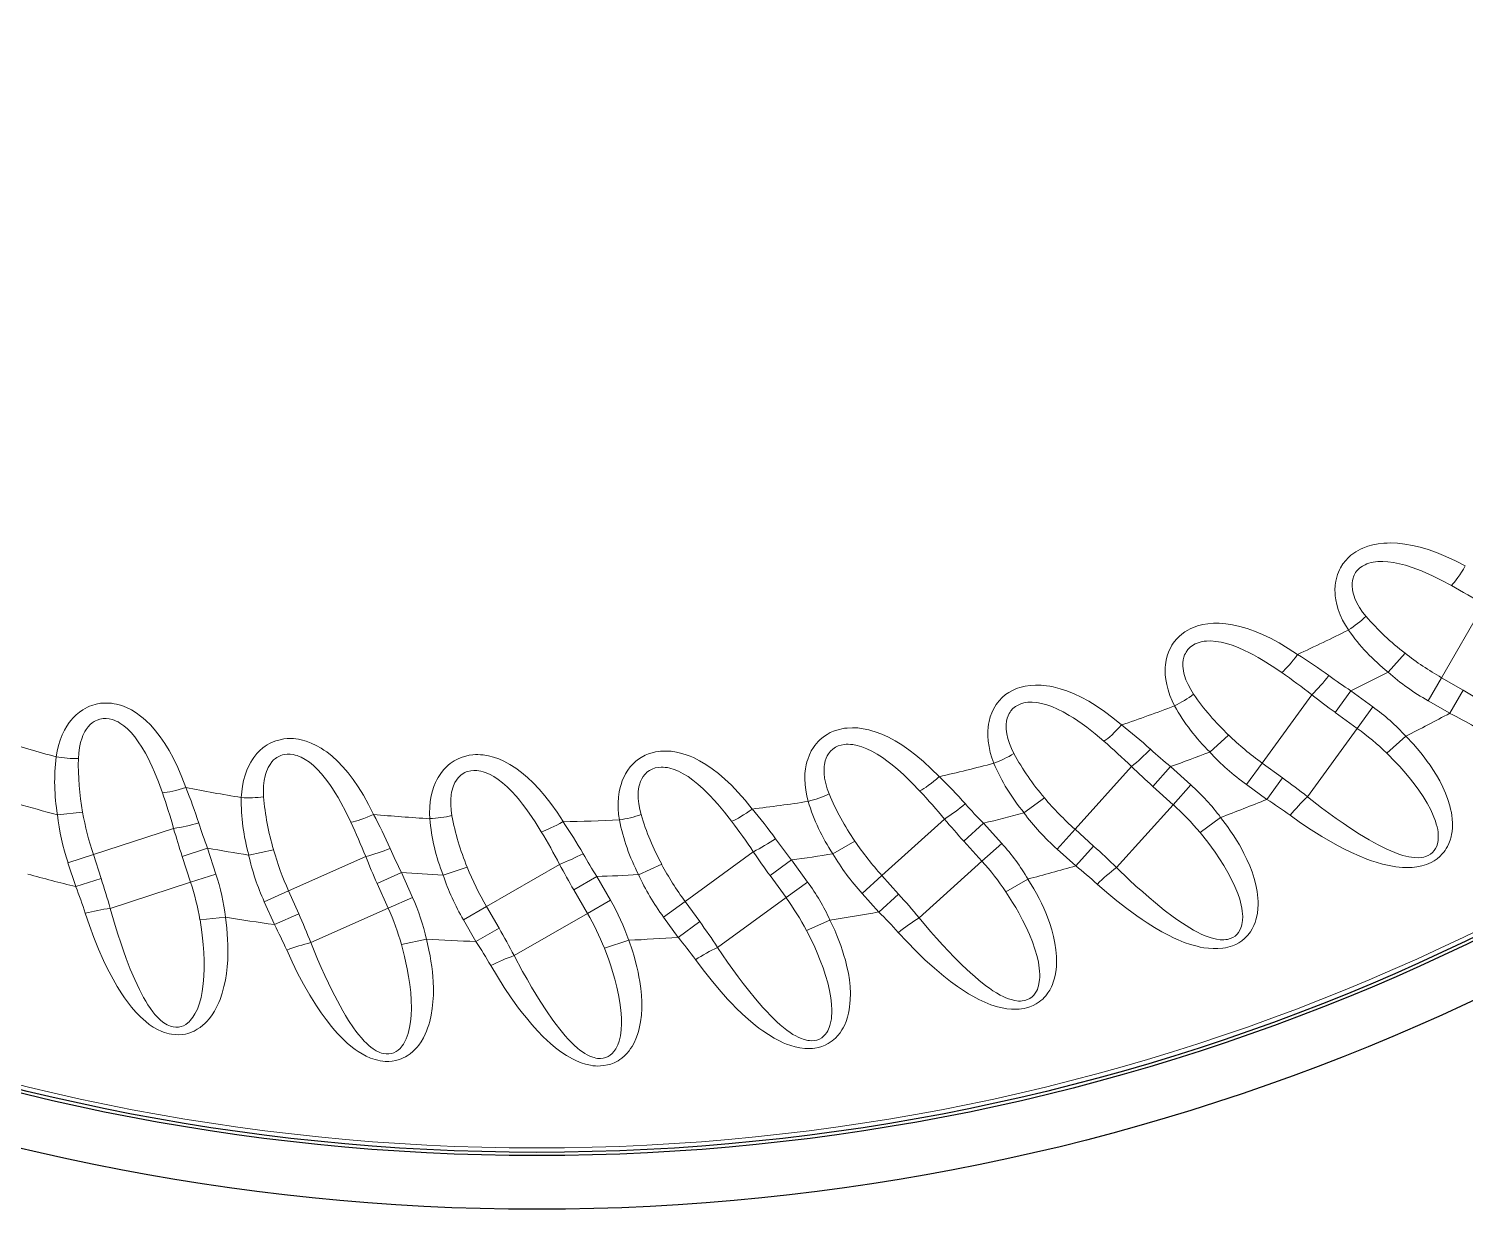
# Model space of a CAD drawing. Extents: x 0 to 297, y 0 to 535.
# Drawn here: x 150.37 to 172.45, y 467.23 to 485.38 of the extents above; entities that cross this region are included whole.
import ezdxf

# ---------------------------------------------------------------- set-up
doc = ezdxf.new("R2010")
doc.units = 0

msp = doc.modelspace()

# ---------------------------------------------------------------- linework, layer by layer
at = {"color": 7, "lineweight": 13, "ltscale": 0.032426}
msp.add_line((172.079, 475.405), (172.728, 476.528), dxfattribs=at)
at = {"color": 7, "lineweight": 13, "ltscale": 0.009748}
for p, q in [((171.259, 475.49), (171.519, 475.78)), ((168.517, 474.262), (168.806, 474.524)), ((165.662, 473.328), (165.977, 473.558)), ((150.806, 473.298), (151.194, 473.339)), ((153.746, 472.679), (154.127, 472.761)), ((162.725, 472.697), (163.062, 472.893)), ((159.738, 472.377), (160.094, 472.537)), ((156.734, 472.371), (157.104, 472.493))]:
    msp.add_line(p, q, dxfattribs=at)
at = {"color": 7, "lineweight": 13, "ltscale": 0.010249}
for p, q in [((171.874, 475.05), (172.079, 475.405)), ((170.685, 475.204), (170.444, 474.872)), ((172.207, 474.858), (172.412, 475.213)), ((171.024, 474.958), (170.783, 474.626)), ((169.083, 473.761), (169.324, 474.092)), ((169.394, 473.535), (169.635, 473.866)), ((165.042, 473.168), (164.737, 472.894)), ((166.173, 472.77), (166.447, 473.075)), ((153.114, 472.785), (152.724, 472.658)), ((165.322, 472.857), (165.017, 472.583)), ((166.458, 472.513), (166.733, 472.817)), ((150.969, 472.559), (151.359, 472.686)), ((151.088, 472.193), (151.478, 472.32)), ((153.243, 472.387), (152.853, 472.26)), ((156.094, 472.411), (155.72, 472.244)), ((159.098, 472.35), (158.743, 472.145)), ((163.174, 472.089), (163.479, 472.363)), ((153.985, 471.961), (154.36, 472.128)), ((162.337, 472.264), (162.005, 472.024)), ((163.432, 471.803), (163.736, 472.078)), ((156.265, 472.028), (155.89, 471.862)), ((157.047, 471.683), (157.402, 471.888)), ((159.307, 471.987), (158.952, 471.782)), ((160.121, 471.725), (160.453, 471.966)), ((154.142, 471.61), (154.516, 471.777)), ((160.347, 471.414), (160.679, 471.655)), ((157.239, 471.35), (157.594, 471.555))]:
    msp.add_line(p, q, dxfattribs=at)
at = {"color": 7, "lineweight": 13, "ltscale": 0.009608}
for p, q in [((172.412, 475.213), (172.079, 475.405)), ((169.394, 473.535), (169.083, 473.761)), ((151.478, 472.32), (151.359, 472.686)), ((157.594, 471.555), (157.402, 471.888)), ((160.679, 471.655), (160.453, 471.966)), ((157.239, 471.35), (157.047, 471.683))]:
    msp.add_line(p, q, dxfattribs=at)
at = {"color": 7, "lineweight": 13, "ltscale": 0.010462}
for p, q in [((170.685, 475.204), (171.024, 474.958)), ((167.917, 474.038), (168.228, 473.758)), ((153.114, 472.785), (153.243, 472.387)), ((152.724, 472.658), (152.853, 472.26)), ((162.091, 472.603), (162.337, 472.264))]:
    msp.add_line(p, q, dxfattribs=at)
at = {"color": 7, "lineweight": 13, "ltscale": 0.032425}
for p, q in [((169.324, 474.092), (170.087, 475.141)), ((166.447, 473.075), (167.315, 474.038)), ((163.479, 472.363), (164.443, 473.231)), ((151.359, 472.686), (152.593, 473.086)), ((160.453, 471.966), (161.502, 472.729)), ((154.36, 472.128), (155.545, 472.656)), ((157.402, 471.888), (158.525, 472.536))]:
    msp.add_line(p, q, dxfattribs=at)
at = {"color": 7, "lineweight": 13, "ltscale": 0.009607}
for p, q in [((172.207, 474.858), (171.874, 475.05)), ((169.635, 473.866), (169.324, 474.092)), ((166.733, 472.817), (166.447, 473.075)), ((166.458, 472.513), (166.173, 472.77)), ((151.088, 472.193), (150.969, 472.559)), ((163.736, 472.078), (163.479, 472.363)), ((154.516, 471.777), (154.36, 472.128)), ((163.432, 471.803), (163.174, 472.089)), ((154.142, 471.61), (153.985, 471.961)), ((160.347, 471.414), (160.121, 471.725))]:
    msp.add_line(p, q, dxfattribs=at)
at = {"color": 7, "lineweight": 13, "ltscale": 0.010461}
for p, q in [((170.444, 474.872), (170.783, 474.626)), ((167.643, 473.733), (167.953, 473.453)), ((165.042, 473.168), (165.322, 472.857)), ((164.737, 472.894), (165.017, 472.583)), ((156.094, 472.411), (156.265, 472.028)), ((159.098, 472.35), (159.307, 471.987)), ((161.76, 472.362), (162.005, 472.024)), ((155.72, 472.244), (155.89, 471.862)), ((158.743, 472.145), (158.952, 471.782))]:
    msp.add_line(p, q, dxfattribs=at)
at = {"color": 7, "lineweight": 13, "ltscale": 0.032487}
for p, q in [((170.019, 473.575), (170.783, 474.626)), ((167.084, 472.488), (167.953, 473.453)), ((151.617, 471.859), (152.853, 472.26)), ((154.703, 471.333), (155.89, 471.862)), ((160.954, 471.26), (162.005, 472.024)), ((157.827, 471.133), (158.952, 471.782))]:
    msp.add_line(p, q, dxfattribs=at)
at = {"color": 7, "lineweight": 13, "ltscale": 0.009813}
for p, q in [((171.531, 474.507), (171.24, 474.244)), ((168.685, 473.256), (168.368, 473.025)), ((153.388, 471.724), (152.998, 471.683)), ((159.587, 471.368), (159.214, 471.247))]:
    msp.add_line(p, q, dxfattribs=at)
at = {"color": 7, "lineweight": 13, "ltscale": 0.01025}
for p, q in [((167.917, 474.038), (167.643, 473.733)), ((168.228, 473.758), (167.953, 473.453)), ((162.091, 472.603), (161.76, 472.362))]:
    msp.add_line(p, q, dxfattribs=at)
at = {"color": 7, "lineweight": 13, "ltscale": 0.032486}
msp.add_line((164.051, 471.713), (165.017, 472.583), dxfattribs=at)
at = {"color": 7, "lineweight": 13, "ltscale": 0.009814}
for p, q in [((165.724, 472.31), (165.384, 472.114)), ((162.68, 471.678), (162.322, 471.519)), ((156.478, 471.384), (156.094, 471.302))]:
    msp.add_line(p, q, dxfattribs=at)
at = {"color": 7, "lineweight": 13}
for points in [[(170.648, 476.138), (170.603, 476.212), (170.56, 476.291), (170.523, 476.372), (170.493, 476.453), (170.47, 476.529), (170.455, 476.6), (170.447, 476.665), (170.443, 476.71), (170.442, 476.751), (170.446, 476.825), (170.455, 476.891), (170.469, 476.95), (170.481, 476.99), (170.495, 477.027), (170.511, 477.062), (170.528, 477.094), (170.565, 477.154), (170.607, 477.208), (170.646, 477.249), (170.687, 477.286), (170.73, 477.319), (170.763, 477.341), (170.797, 477.361), (170.834, 477.38), (170.871, 477.397), (170.946, 477.426), (171.026, 477.447), (171.108, 477.463), (171.194, 477.473), (171.245, 477.475), (171.297, 477.476), (171.405, 477.472), (171.516, 477.459), (171.632, 477.438), (171.752, 477.41), (171.876, 477.373), (172.004, 477.328), (172.146, 477.27), (172.293, 477.201), (172.445, 477.122)], [(170.92, 476.348), (170.868, 476.414), (170.82, 476.485), (170.78, 476.556), (170.75, 476.621), (170.736, 476.656), (170.726, 476.689), (170.717, 476.725), (170.711, 476.758), (170.706, 476.811), (170.706, 476.857), (170.711, 476.898), (170.72, 476.933), (170.728, 476.957), (170.738, 476.98), (170.76, 477.02), (170.775, 477.04), (170.791, 477.059), (170.826, 477.092), (170.864, 477.119), (170.906, 477.142), (170.934, 477.154), (170.964, 477.164), (170.997, 477.173), (171.03, 477.181), (171.1, 477.189), (171.176, 477.192), (171.256, 477.187), (171.341, 477.175), (171.432, 477.157), (171.527, 477.132), (171.629, 477.1), (171.7, 477.074), (171.773, 477.045), (171.85, 477.013), (171.929, 476.977), (172.077, 476.905), (172.233, 476.822)], [(167.978, 474.971), (167.94, 475.049), (167.906, 475.132), (167.877, 475.217), (167.856, 475.3), (167.842, 475.379), (167.834, 475.451), (167.832, 475.516), (167.833, 475.561), (167.837, 475.602), (167.848, 475.676), (167.864, 475.74), (167.884, 475.797), (167.901, 475.835), (167.918, 475.871), (167.937, 475.904), (167.958, 475.935), (168.001, 475.99), (168.048, 476.039), (168.091, 476.076), (168.136, 476.108), (168.183, 476.137), (168.218, 476.155), (168.254, 476.171), (168.292, 476.187), (168.33, 476.2), (168.409, 476.22), (168.49, 476.234), (168.574, 476.241), (168.66, 476.241), (168.711, 476.239), (168.763, 476.234), (168.869, 476.218), (168.979, 476.194), (169.092, 476.161), (169.208, 476.12), (169.327, 476.071), (169.45, 476.012), (169.585, 475.94), (169.725, 475.856), (169.868, 475.762)], [(168.27, 475.152), (168.225, 475.223), (168.185, 475.298), (168.152, 475.372), (168.129, 475.441), (168.119, 475.477), (168.113, 475.511), (168.107, 475.548), (168.105, 475.581), (168.105, 475.634), (168.111, 475.68), (168.12, 475.72), (168.132, 475.754), (168.143, 475.777), (168.154, 475.799), (168.181, 475.836), (168.198, 475.855), (168.216, 475.872), (168.254, 475.901), (168.295, 475.924), (168.338, 475.942), (168.368, 475.951), (168.399, 475.959), (168.432, 475.964), (168.466, 475.968), (168.537, 475.969), (168.612, 475.963), (168.692, 475.95), (168.775, 475.93), (168.863, 475.903), (168.956, 475.867), (169.054, 475.825), (169.121, 475.792), (169.191, 475.756), (169.264, 475.715), (169.339, 475.671), (169.478, 475.584), (169.625, 475.485)], [(165.2, 474.089), (165.17, 474.171), (165.145, 474.257), (165.125, 474.345), (165.113, 474.43), (165.107, 474.509), (165.107, 474.581), (165.112, 474.646), (165.118, 474.691), (165.125, 474.732), (165.144, 474.804), (165.167, 474.866), (165.193, 474.92), (165.213, 474.957), (165.235, 474.991), (165.257, 475.021), (165.28, 475.05), (165.329, 475.1), (165.381, 475.144), (165.428, 475.176), (165.476, 475.204), (165.525, 475.227), (165.562, 475.242), (165.6, 475.254), (165.639, 475.265), (165.679, 475.274), (165.759, 475.287), (165.841, 475.292), (165.925, 475.29), (166.011, 475.281), (166.062, 475.273), (166.113, 475.263), (166.217, 475.236), (166.323, 475.201), (166.432, 475.157), (166.543, 475.104), (166.657, 475.042), (166.773, 474.971), (166.9, 474.885), (167.03, 474.787), (167.162, 474.678)], [(150.786, 474.188), (150.802, 474.274), (150.823, 474.361), (150.85, 474.446), (150.881, 474.526), (150.916, 474.598), (150.952, 474.66), (150.989, 474.714), (151.016, 474.75), (151.043, 474.781), (151.096, 474.834), (151.147, 474.877), (151.196, 474.911), (151.232, 474.933), (151.267, 474.951), (151.302, 474.966), (151.337, 474.979), (151.404, 474.999), (151.471, 475.011), (151.528, 475.015), (151.583, 475.015), (151.637, 475.011), (151.677, 475.005), (151.715, 474.997), (151.755, 474.987), (151.794, 474.975), (151.869, 474.945), (151.943, 474.909), (152.015, 474.865), (152.085, 474.814), (152.125, 474.782), (152.164, 474.748), (152.241, 474.673), (152.315, 474.589), (152.387, 474.496), (152.457, 474.395), (152.525, 474.284), (152.589, 474.165), (152.656, 474.027), (152.72, 473.877), (152.78, 473.717)], [(165.509, 474.238), (165.472, 474.314), (165.44, 474.393), (165.415, 474.47), (165.399, 474.541), (165.394, 474.578), (165.39, 474.612), (165.389, 474.649), (165.39, 474.683), (165.396, 474.736), (165.406, 474.781), (165.419, 474.819), (165.435, 474.852), (165.448, 474.874), (165.462, 474.894), (165.492, 474.929), (165.511, 474.946), (165.53, 474.961), (165.571, 474.985), (165.615, 475.004), (165.66, 475.018), (165.691, 475.023), (165.722, 475.027), (165.755, 475.03), (165.79, 475.03), (165.86, 475.024), (165.934, 475.01), (166.012, 474.989), (166.093, 474.96), (166.178, 474.923), (166.266, 474.879), (166.359, 474.826), (166.423, 474.786), (166.488, 474.743), (166.557, 474.695), (166.627, 474.643), (166.756, 474.542), (166.891, 474.428)], [(151.129, 474.162), (151.135, 474.246), (151.146, 474.331), (151.163, 474.41), (151.185, 474.479), (151.198, 474.514), (151.213, 474.545), (151.23, 474.578), (151.248, 474.607), (151.279, 474.65), (151.311, 474.684), (151.341, 474.71), (151.372, 474.731), (151.394, 474.744), (151.416, 474.754), (151.459, 474.769), (151.484, 474.774), (151.508, 474.777), (151.556, 474.778), (151.603, 474.773), (151.649, 474.762), (151.679, 474.752), (151.708, 474.739), (151.738, 474.724), (151.768, 474.707), (151.826, 474.667), (151.883, 474.618), (151.94, 474.56), (151.995, 474.495), (152.05, 474.421), (152.105, 474.338), (152.158, 474.246), (152.194, 474.18), (152.229, 474.11), (152.264, 474.034), (152.3, 473.954), (152.361, 473.802), (152.421, 473.636)], [(162.345, 473.503), (162.324, 473.587), (162.308, 473.675), (162.298, 473.764), (162.294, 473.85), (162.296, 473.93), (162.304, 474.002), (162.315, 474.066), (162.326, 474.11), (162.338, 474.15), (162.364, 474.219), (162.394, 474.279), (162.425, 474.33), (162.449, 474.364), (162.474, 474.395), (162.499, 474.424), (162.525, 474.45), (162.579, 474.495), (162.636, 474.533), (162.685, 474.56), (162.736, 474.582), (162.787, 474.6), (162.826, 474.611), (162.864, 474.62), (162.905, 474.627), (162.945, 474.631), (163.026, 474.635), (163.108, 474.632), (163.192, 474.621), (163.276, 474.603), (163.326, 474.59), (163.375, 474.575), (163.476, 474.537), (163.578, 474.491), (163.682, 474.436), (163.787, 474.371), (163.893, 474.298), (164.001, 474.215), (164.119, 474.116), (164.237, 474.006), (164.358, 473.884)], [(169.753, 473.291), (169.913, 473.176), (170.076, 473.067), (170.241, 472.964), (170.409, 472.867), (170.494, 472.821), (170.579, 472.776), (170.696, 472.72), (170.814, 472.667), (170.934, 472.618), (171.006, 472.592), (171.078, 472.568), (171.175, 472.54), (171.275, 472.517), (171.377, 472.499), (171.429, 472.493), (171.482, 472.488), (171.554, 472.486), (171.627, 472.489), (171.7, 472.497), (171.775, 472.512), (171.813, 472.523), (171.851, 472.535), (171.886, 472.549), (171.92, 472.565), (171.968, 472.592), (172.013, 472.623), (172.054, 472.657), (172.092, 472.695), (172.114, 472.722), (172.135, 472.75), (172.154, 472.779), (172.171, 472.809), (172.195, 472.857), (172.213, 472.908), (172.228, 472.959), (172.236, 472.998), (172.242, 473.036), (172.248, 473.103), (172.248, 473.17), (172.244, 473.237), (172.238, 473.285), (172.231, 473.333), (172.22, 473.385), (172.207, 473.436), (172.177, 473.534), (172.141, 473.63), (172.099, 473.724), (172.053, 473.817), (172.001, 473.907), (171.946, 473.996), (171.904, 474.058), (171.861, 474.119), (171.812, 474.185), (171.761, 474.25), (171.705, 474.316), (171.649, 474.381), (171.531, 474.507)], [(153.633, 473.562), (153.639, 473.649), (153.651, 473.738), (153.669, 473.826), (153.692, 473.909), (153.719, 473.984), (153.748, 474.05), (153.779, 474.107), (153.803, 474.145), (153.827, 474.18), (153.873, 474.238), (153.919, 474.285), (153.965, 474.325), (153.998, 474.35), (154.032, 474.372), (154.065, 474.391), (154.098, 474.407), (154.163, 474.434), (154.228, 474.452), (154.284, 474.463), (154.339, 474.468), (154.393, 474.469), (154.433, 474.468), (154.472, 474.464), (154.513, 474.458), (154.553, 474.45), (154.631, 474.429), (154.708, 474.4), (154.784, 474.364), (154.859, 474.321), (154.902, 474.293), (154.945, 474.263), (155.029, 474.197), (155.111, 474.121), (155.193, 474.036), (155.273, 473.943), (155.352, 473.84), (155.429, 473.728), (155.51, 473.597), (155.589, 473.456), (155.665, 473.303)], [(159.444, 473.218), (159.432, 473.304), (159.425, 473.394), (159.425, 473.483), (159.43, 473.569), (159.441, 473.648), (159.456, 473.719), (159.474, 473.781), (159.489, 473.823), (159.505, 473.862), (159.539, 473.928), (159.574, 473.984), (159.61, 474.033), (159.638, 474.064), (159.666, 474.092), (159.694, 474.118), (159.723, 474.141), (159.781, 474.18), (159.841, 474.212), (159.893, 474.234), (159.946, 474.251), (159.999, 474.263), (160.038, 474.27), (160.078, 474.274), (160.118, 474.277), (160.159, 474.278), (160.24, 474.273), (160.321, 474.261), (160.403, 474.241), (160.486, 474.215), (160.533, 474.197), (160.581, 474.176), (160.677, 474.129), (160.774, 474.072), (160.871, 474.006), (160.969, 473.931), (161.067, 473.847), (161.166, 473.753), (161.272, 473.642), (161.379, 473.52), (161.486, 473.386)], [(162.668, 473.619), (162.639, 473.698), (162.615, 473.779), (162.599, 473.859), (162.59, 473.931), (162.589, 473.968), (162.589, 474.003), (162.591, 474.04), (162.596, 474.073), (162.607, 474.125), (162.622, 474.169), (162.639, 474.206), (162.658, 474.237), (162.674, 474.257), (162.69, 474.276), (162.723, 474.307), (162.744, 474.322), (162.765, 474.335), (162.808, 474.355), (162.853, 474.369), (162.9, 474.378), (162.931, 474.381), (162.962, 474.381), (162.996, 474.38), (163.03, 474.376), (163.099, 474.363), (163.172, 474.342), (163.247, 474.312), (163.324, 474.275), (163.404, 474.23), (163.488, 474.176), (163.575, 474.114), (163.634, 474.068), (163.695, 474.018), (163.758, 473.964), (163.822, 473.905), (163.94, 473.791), (164.063, 473.663)], [(153.976, 473.573), (153.973, 473.657), (153.976, 473.742), (153.985, 473.823), (153.999, 473.894), (154.009, 473.93), (154.02, 473.962), (154.034, 473.997), (154.048, 474.027), (154.075, 474.073), (154.103, 474.11), (154.13, 474.14), (154.158, 474.164), (154.179, 474.178), (154.2, 474.191), (154.242, 474.21), (154.266, 474.218), (154.29, 474.224), (154.337, 474.23), (154.384, 474.23), (154.431, 474.223), (154.461, 474.216), (154.492, 474.207), (154.523, 474.195), (154.555, 474.181), (154.616, 474.147), (154.679, 474.105), (154.741, 474.054), (154.803, 473.994), (154.866, 473.927), (154.928, 473.85), (154.992, 473.764), (155.034, 473.702), (155.076, 473.635), (155.119, 473.564), (155.162, 473.488), (155.239, 473.343), (155.316, 473.184)], [(156.529, 473.238), (156.527, 473.325), (156.529, 473.414), (156.538, 473.504), (156.552, 473.589), (156.571, 473.666), (156.593, 473.735), (156.618, 473.795), (156.638, 473.835), (156.657, 473.872), (156.698, 473.934), (156.739, 473.987), (156.78, 474.031), (156.811, 474.059), (156.841, 474.084), (156.872, 474.107), (156.903, 474.126), (156.965, 474.16), (157.028, 474.185), (157.083, 474.201), (157.137, 474.213), (157.191, 474.219), (157.23, 474.222), (157.27, 474.222), (157.311, 474.221), (157.352, 474.217), (157.431, 474.204), (157.511, 474.183), (157.59, 474.156), (157.67, 474.121), (157.715, 474.098), (157.761, 474.072), (157.851, 474.015), (157.941, 473.948), (158.031, 473.872), (158.121, 473.788), (158.21, 473.694), (158.298, 473.59), (158.392, 473.469), (158.486, 473.336), (158.578, 473.192)], [(170.019, 473.575), (170.235, 473.407), (170.347, 473.324), (170.46, 473.243), (170.566, 473.169), (170.672, 473.097), (170.819, 473.002), (170.967, 472.912), (171.042, 472.87), (171.117, 472.829), (171.238, 472.769), (171.3, 472.742), (171.361, 472.716), (171.423, 472.694), (171.485, 472.674), (171.533, 472.661), (171.58, 472.651), (171.621, 472.644), (171.662, 472.64), (171.721, 472.638), (171.779, 472.643), (171.807, 472.648), (171.834, 472.655), (171.874, 472.671), (171.91, 472.691), (171.942, 472.717), (171.969, 472.747), (171.99, 472.779), (172.007, 472.814), (172.019, 472.851), (172.024, 472.877), (172.028, 472.903), (172.031, 472.936), (172.031, 472.969), (172.027, 473.029), (172.021, 473.07), (172.012, 473.111), (172, 473.156), (171.986, 473.202), (171.954, 473.288), (171.914, 473.374), (171.86, 473.477), (171.798, 473.578), (171.731, 473.678), (171.658, 473.776), (171.582, 473.873), (171.501, 473.968), (171.438, 474.038), (171.373, 474.108), (171.24, 474.244)], [(156.87, 473.284), (156.858, 473.367), (156.852, 473.452), (156.852, 473.534), (156.859, 473.605), (156.865, 473.643), (156.872, 473.676), (156.882, 473.712), (156.894, 473.744), (156.916, 473.792), (156.939, 473.832), (156.964, 473.864), (156.989, 473.891), (157.008, 473.908), (157.028, 473.922), (157.067, 473.946), (157.09, 473.956), (157.113, 473.964), (157.16, 473.975), (157.207, 473.98), (157.254, 473.979), (157.285, 473.975), (157.316, 473.969), (157.349, 473.96), (157.381, 473.95), (157.446, 473.923), (157.513, 473.887), (157.58, 473.842), (157.648, 473.79), (157.717, 473.729), (157.788, 473.659), (157.86, 473.58), (157.908, 473.523), (157.957, 473.461), (158.007, 473.395), (158.058, 473.324), (158.15, 473.188), (158.243, 473.038)], [(159.778, 473.3), (159.757, 473.381), (159.742, 473.465), (159.734, 473.546), (159.733, 473.618), (159.735, 473.656), (159.739, 473.69), (159.745, 473.726), (159.753, 473.759), (159.77, 473.81), (159.79, 473.851), (159.811, 473.886), (159.833, 473.915), (159.85, 473.934), (159.868, 473.951), (159.905, 473.978), (159.927, 473.991), (159.949, 474.001), (159.994, 474.017), (160.04, 474.027), (160.087, 474.03), (160.118, 474.03), (160.15, 474.027), (160.183, 474.022), (160.217, 474.015), (160.284, 473.995), (160.354, 473.966), (160.426, 473.929), (160.499, 473.884), (160.574, 473.83), (160.651, 473.768), (160.731, 473.697), (160.785, 473.645), (160.84, 473.589), (160.897, 473.528), (160.955, 473.463), (161.061, 473.338), (161.169, 473.198)], [(166.789, 472.233), (166.937, 472.102), (167.088, 471.977), (167.241, 471.857), (167.397, 471.743), (167.477, 471.688), (167.558, 471.635), (167.667, 471.566), (167.779, 471.501), (167.894, 471.44), (167.962, 471.407), (168.032, 471.376), (168.126, 471.337), (168.222, 471.304), (168.322, 471.276), (168.373, 471.264), (168.426, 471.254), (168.497, 471.245), (168.569, 471.24), (168.643, 471.24), (168.719, 471.247), (168.758, 471.254), (168.797, 471.262), (168.833, 471.272), (168.869, 471.285), (168.919, 471.306), (168.967, 471.332), (169.012, 471.362), (169.053, 471.396), (169.079, 471.42), (169.102, 471.446), (169.124, 471.473), (169.144, 471.5), (169.172, 471.547), (169.196, 471.595), (169.216, 471.644), (169.228, 471.682), (169.238, 471.72), (169.251, 471.786), (169.258, 471.852), (169.261, 471.919), (169.261, 471.967), (169.258, 472.016), (169.253, 472.068), (169.246, 472.121), (169.226, 472.221), (169.2, 472.32), (169.168, 472.419), (169.132, 472.515), (169.09, 472.611), (169.044, 472.705), (169.009, 472.771), (168.973, 472.836), (168.93, 472.907), (168.886, 472.976), (168.839, 473.048), (168.789, 473.119), (168.685, 473.256)], [(167.084, 472.488), (167.281, 472.298), (167.384, 472.203), (167.488, 472.111), (167.585, 472.027), (167.683, 471.944), (167.819, 471.834), (167.957, 471.73), (168.027, 471.679), (168.098, 471.631), (168.212, 471.559), (168.27, 471.525), (168.329, 471.494), (168.388, 471.465), (168.448, 471.438), (168.494, 471.421), (168.54, 471.405), (168.58, 471.395), (168.62, 471.386), (168.678, 471.378), (168.736, 471.377), (168.765, 471.379), (168.793, 471.383), (168.834, 471.395), (168.872, 471.411), (168.907, 471.433), (168.937, 471.461), (168.961, 471.49), (168.981, 471.523), (168.997, 471.559), (169.005, 471.584), (169.012, 471.61), (169.018, 471.642), (169.022, 471.674), (169.024, 471.735), (169.022, 471.776), (169.018, 471.818), (169.011, 471.864), (169.001, 471.911), (168.978, 472), (168.948, 472.089), (168.904, 472.197), (168.854, 472.305), (168.797, 472.411), (168.735, 472.516), (168.669, 472.62), (168.599, 472.723), (168.544, 472.8), (168.487, 472.876), (168.368, 473.025)], [(163.731, 471.49), (163.865, 471.345), (164.002, 471.205), (164.141, 471.069), (164.285, 470.94), (164.359, 470.877), (164.433, 470.815), (164.535, 470.736), (164.64, 470.659), (164.748, 470.586), (164.812, 470.546), (164.877, 470.508), (164.967, 470.46), (165.06, 470.417), (165.155, 470.378), (165.206, 470.361), (165.257, 470.346), (165.327, 470.329), (165.398, 470.316), (165.471, 470.309), (165.547, 470.308), (165.587, 470.311), (165.626, 470.315), (165.664, 470.322), (165.701, 470.33), (165.753, 470.346), (165.803, 470.367), (165.851, 470.392), (165.896, 470.421), (165.923, 470.443), (165.95, 470.466), (165.974, 470.49), (165.997, 470.516), (166.03, 470.559), (166.059, 470.604), (166.083, 470.651), (166.099, 470.687), (166.113, 470.724), (166.133, 470.788), (166.147, 470.854), (166.157, 470.92), (166.162, 470.968), (166.164, 471.016), (166.164, 471.069), (166.163, 471.122), (166.154, 471.224), (166.138, 471.325), (166.117, 471.426), (166.09, 471.527), (166.059, 471.626), (166.024, 471.724), (165.996, 471.793), (165.966, 471.862), (165.931, 471.937), (165.895, 472.011), (165.855, 472.087), (165.813, 472.162), (165.724, 472.31)], [(164.051, 471.713), (164.228, 471.504), (164.32, 471.399), (164.413, 471.296), (164.501, 471.202), (164.59, 471.11), (164.714, 470.986), (164.841, 470.868), (164.905, 470.811), (164.97, 470.755), (165.076, 470.671), (165.13, 470.632), (165.185, 470.594), (165.241, 470.559), (165.298, 470.527), (165.342, 470.505), (165.386, 470.485), (165.425, 470.47), (165.464, 470.457), (165.521, 470.443), (165.578, 470.435), (165.607, 470.435), (165.635, 470.436), (165.677, 470.443), (165.717, 470.456), (165.754, 470.474), (165.787, 470.498), (165.814, 470.525), (165.837, 470.555), (165.857, 470.589), (165.868, 470.613), (165.877, 470.638), (165.886, 470.67), (165.893, 470.702), (165.902, 470.762), (165.904, 470.803), (165.904, 470.845), (165.902, 470.892), (165.898, 470.939), (165.884, 471.03), (165.863, 471.122), (165.831, 471.234), (165.792, 471.346), (165.747, 471.458), (165.696, 471.569), (165.641, 471.679), (165.582, 471.789), (165.535, 471.871), (165.487, 471.952), (165.384, 472.114)], [(151.617, 471.859), (151.694, 471.596), (151.735, 471.462), (151.779, 471.331), (151.821, 471.209), (151.864, 471.089), (151.927, 470.925), (151.995, 470.766), (152.03, 470.687), (152.067, 470.61), (152.13, 470.49), (152.163, 470.432), (152.198, 470.375), (152.235, 470.321), (152.274, 470.268), (152.305, 470.23), (152.337, 470.193), (152.366, 470.164), (152.397, 470.137), (152.443, 470.101), (152.493, 470.07), (152.519, 470.058), (152.545, 470.048), (152.586, 470.037), (152.628, 470.032), (152.669, 470.034), (152.709, 470.043), (152.744, 470.056), (152.778, 470.075), (152.81, 470.098), (152.829, 470.115), (152.848, 470.134), (152.869, 470.159), (152.889, 470.186), (152.921, 470.237), (152.94, 470.274), (152.957, 470.312), (152.974, 470.356), (152.989, 470.4), (153.014, 470.49), (153.032, 470.582), (153.049, 470.697), (153.058, 470.815), (153.063, 470.936), (153.062, 471.058), (153.056, 471.181), (153.047, 471.306), (153.038, 471.399), (153.026, 471.494), (152.998, 471.683)], [(151.235, 471.785), (151.297, 471.598), (151.365, 471.414), (151.438, 471.234), (151.516, 471.057), (151.558, 470.97), (151.601, 470.883), (151.662, 470.769), (151.726, 470.657), (151.795, 470.546), (151.838, 470.484), (151.882, 470.422), (151.944, 470.342), (152.011, 470.264), (152.083, 470.19), (152.122, 470.154), (152.163, 470.12), (152.219, 470.076), (152.28, 470.035), (152.343, 469.999), (152.413, 469.967), (152.45, 469.953), (152.488, 469.941), (152.525, 469.932), (152.562, 469.925), (152.616, 469.918), (152.67, 469.917), (152.724, 469.92), (152.777, 469.928), (152.811, 469.937), (152.844, 469.947), (152.877, 469.96), (152.908, 469.974), (152.956, 470), (153, 470.029), (153.042, 470.062), (153.071, 470.089), (153.099, 470.117), (153.143, 470.167), (153.183, 470.221), (153.219, 470.278), (153.242, 470.32), (153.264, 470.363), (153.286, 470.411), (153.306, 470.46), (153.339, 470.557), (153.366, 470.656), (153.388, 470.757), (153.404, 470.859), (153.416, 470.962), (153.424, 471.066), (153.426, 471.141), (153.427, 471.216), (153.426, 471.298), (153.423, 471.381), (153.417, 471.467), (153.409, 471.553), (153.388, 471.724)], [(160.613, 471.071), (160.73, 470.913), (160.852, 470.759), (160.977, 470.61), (161.106, 470.466), (161.172, 470.396), (161.24, 470.327), (161.333, 470.237), (161.429, 470.15), (161.529, 470.066), (161.589, 470.02), (161.65, 469.975), (161.734, 469.918), (161.822, 469.865), (161.913, 469.817), (161.961, 469.795), (162.01, 469.774), (162.078, 469.75), (162.148, 469.73), (162.219, 469.715), (162.295, 469.706), (162.335, 469.704), (162.375, 469.705), (162.412, 469.707), (162.45, 469.712), (162.504, 469.723), (162.556, 469.738), (162.606, 469.758), (162.653, 469.782), (162.683, 469.801), (162.712, 469.821), (162.739, 469.842), (162.764, 469.866), (162.801, 469.905), (162.835, 469.947), (162.864, 469.991), (162.884, 470.025), (162.902, 470.061), (162.928, 470.122), (162.949, 470.186), (162.966, 470.251), (162.975, 470.298), (162.982, 470.346), (162.988, 470.398), (162.992, 470.451), (162.994, 470.553), (162.989, 470.656), (162.979, 470.759), (162.963, 470.861), (162.942, 470.963), (162.917, 471.064), (162.896, 471.136), (162.874, 471.208), (162.847, 471.286), (162.819, 471.363), (162.787, 471.443), (162.753, 471.522), (162.68, 471.678)], [(160.954, 471.26), (161.108, 471.033), (161.189, 470.919), (161.271, 470.807), (161.348, 470.704), (161.427, 470.604), (161.537, 470.468), (161.651, 470.336), (161.709, 470.273), (161.768, 470.211), (161.865, 470.116), (161.914, 470.071), (161.965, 470.028), (162.017, 469.988), (162.07, 469.95), (162.111, 469.923), (162.154, 469.898), (162.19, 469.879), (162.227, 469.863), (162.283, 469.843), (162.339, 469.829), (162.368, 469.826), (162.396, 469.824), (162.438, 469.827), (162.479, 469.835), (162.518, 469.849), (162.553, 469.87), (162.583, 469.894), (162.609, 469.922), (162.632, 469.953), (162.646, 469.976), (162.658, 470), (162.67, 470.03), (162.681, 470.061), (162.695, 470.12), (162.702, 470.161), (162.706, 470.203), (162.709, 470.249), (162.71, 470.297), (162.705, 470.389), (162.694, 470.482), (162.674, 470.597), (162.647, 470.713), (162.614, 470.829), (162.575, 470.944), (162.532, 471.06), (162.485, 471.175), (162.447, 471.262), (162.407, 471.348), (162.322, 471.519)], [(154.33, 471.22), (154.412, 471.04), (154.499, 470.865), (154.59, 470.693), (154.686, 470.525), (154.737, 470.443), (154.789, 470.361), (154.861, 470.254), (154.937, 470.149), (155.017, 470.046), (155.066, 469.988), (155.116, 469.932), (155.187, 469.858), (155.261, 469.788), (155.341, 469.722), (155.383, 469.691), (155.427, 469.66), (155.488, 469.623), (155.552, 469.589), (155.619, 469.559), (155.692, 469.535), (155.73, 469.525), (155.769, 469.517), (155.807, 469.511), (155.844, 469.508), (155.899, 469.507), (155.953, 469.511), (156.006, 469.52), (156.058, 469.534), (156.091, 469.546), (156.123, 469.56), (156.154, 469.576), (156.184, 469.593), (156.228, 469.624), (156.269, 469.658), (156.307, 469.695), (156.334, 469.724), (156.359, 469.755), (156.397, 469.81), (156.431, 469.868), (156.461, 469.928), (156.48, 469.972), (156.497, 470.017), (156.514, 470.068), (156.528, 470.118), (156.551, 470.218), (156.568, 470.319), (156.579, 470.422), (156.585, 470.525), (156.586, 470.629), (156.582, 470.734), (156.577, 470.808), (156.57, 470.883), (156.56, 470.965), (156.548, 471.046), (156.534, 471.131), (156.517, 471.216), (156.478, 471.384)], [(154.703, 471.333), (154.806, 471.079), (154.862, 470.951), (154.919, 470.825), (154.973, 470.708), (155.029, 470.593), (155.109, 470.437), (155.192, 470.285), (155.236, 470.211), (155.281, 470.138), (155.356, 470.025), (155.395, 469.971), (155.436, 469.918), (155.478, 469.868), (155.522, 469.82), (155.557, 469.785), (155.593, 469.752), (155.625, 469.726), (155.658, 469.702), (155.708, 469.671), (155.761, 469.646), (155.788, 469.636), (155.815, 469.629), (155.857, 469.623), (155.899, 469.622), (155.939, 469.628), (155.978, 469.641), (156.012, 469.658), (156.044, 469.68), (156.073, 469.706), (156.091, 469.726), (156.107, 469.747), (156.126, 469.773), (156.142, 469.802), (156.169, 469.856), (156.184, 469.895), (156.197, 469.935), (156.209, 469.98), (156.22, 470.026), (156.235, 470.117), (156.244, 470.211), (156.248, 470.327), (156.245, 470.446), (156.237, 470.566), (156.223, 470.687), (156.205, 470.81), (156.183, 470.932), (156.163, 471.024), (156.142, 471.117), (156.094, 471.302)], [(157.468, 470.981), (157.568, 470.811), (157.672, 470.645), (157.781, 470.484), (157.895, 470.327), (157.953, 470.251), (158.014, 470.175), (158.097, 470.076), (158.183, 469.979), (158.274, 469.886), (158.328, 469.833), (158.384, 469.782), (158.462, 469.717), (158.543, 469.655), (158.629, 469.597), (158.675, 469.57), (158.722, 469.545), (158.786, 469.514), (158.854, 469.486), (158.923, 469.464), (158.998, 469.447), (159.037, 469.441), (159.077, 469.438), (159.115, 469.436), (159.152, 469.437), (159.207, 469.442), (159.26, 469.452), (159.312, 469.466), (159.362, 469.485), (159.394, 469.501), (159.424, 469.518), (159.453, 469.537), (159.481, 469.557), (159.522, 469.592), (159.56, 469.63), (159.594, 469.671), (159.617, 469.703), (159.638, 469.736), (159.671, 469.795), (159.698, 469.856), (159.722, 469.919), (159.736, 469.965), (159.748, 470.012), (159.76, 470.063), (159.769, 470.115), (159.782, 470.217), (159.788, 470.319), (159.788, 470.423), (159.783, 470.526), (159.773, 470.63), (159.758, 470.733), (159.745, 470.807), (159.731, 470.88), (159.712, 470.96), (159.692, 471.04), (159.669, 471.123), (159.643, 471.206), (159.587, 471.368)], [(157.827, 471.133), (157.956, 470.891), (158.024, 470.769), (158.094, 470.65), (158.161, 470.539), (158.228, 470.431), (158.324, 470.284), (158.423, 470.142), (158.474, 470.072), (158.526, 470.005), (158.613, 469.9), (158.657, 469.85), (158.703, 469.802), (158.751, 469.756), (158.799, 469.713), (158.838, 469.682), (158.877, 469.653), (158.912, 469.631), (158.947, 469.61), (159, 469.584), (159.055, 469.565), (159.083, 469.559), (159.11, 469.554), (159.153, 469.552), (159.195, 469.556), (159.234, 469.567), (159.272, 469.583), (159.304, 469.604), (159.333, 469.629), (159.359, 469.658), (159.375, 469.679), (159.389, 469.702), (159.405, 469.73), (159.418, 469.76), (159.439, 469.817), (159.45, 469.857), (159.459, 469.898), (159.466, 469.944), (159.472, 469.991), (159.477, 470.083), (159.476, 470.178), (159.468, 470.294), (159.453, 470.412), (159.432, 470.53), (159.406, 470.649), (159.375, 470.769), (159.34, 470.889), (159.311, 470.978), (159.281, 471.068), (159.214, 471.247)]]:
    msp.add_lwpolyline(points, dxfattribs=at)
at = {"color": 7, "lineweight": 30}
for radius in [33.8, 32.975, 32.925]:
    msp.add_circle((158.177, 501.034), radius, dxfattribs=at)
at = {"color": 7, "lineweight": 13}
msp.add_circle((158.177, 501.034), 32.857, dxfattribs=at)
for centre, radius, start, end in [((166.771, 467.036), 11.206, 57.8878, 60.831), ((169.623, 477.749), 1.909, 302.4884, 312.8102), ((173.969, 478.972), 4.023, 220.7194, 232.4976), ((158.177, 501.034), 27.845, 294.8242, 296.6076), ((173.238, 477.973), 3.174, 215.3212, 231.4463), ((166.18, 469.775), 7.032, 53.6321, 58.37), ((174.428, 479.526), 4.743, 232.1694, 240.3245), ((163.17, 466.324), 11.206, 51.8878, 54.831), ((167.272, 477.898), 3.94, 315.5932, 321.3455), ((174.601, 481.21), 7.17, 233.6341, 236.9004), ((158.177, 501.034), 28.699, 295.8384, 297.1174), ((173.714, 478.282), 3.719, 228.6721, 240.3496), ((166.595, 465.134), 11.637, 57.6352, 60.0076), ((158.177, 501.034), 27.845, 288.8242, 290.6076), ((170.745, 476.525), 3.174, 209.3212, 225.4463), ((167.126, 476.68), 1.909, 296.4884, 306.8102), ((171.576, 477.441), 4.022, 214.7087, 226.4902), ((178.343, 485.744), 13.438, 232.0912, 233.9999), ((169.105, 472.287), 3.288, 42.4557, 54.3125), ((158.177, 501.034), 29.699, 296.721, 298.1905), ((169.614, 469.573), 5.886, 59.6403, 63.8616), ((162.868, 469.109), 7.032, 47.6321, 52.37), ((172.09, 477.945), 4.742, 226.1693, 234.3246), ((168.415, 471.33), 4.058, 45.8928, 54.3097), ((158.177, 501.034), 27.845, 252.8242, 254.6076), ((159.515, 465.993), 11.206, 45.8879, 48.831), ((164.804, 477.074), 3.94, 309.5932, 315.3455), ((172.438, 479.602), 7.17, 227.634, 230.9004), ((153.938, 473.819), 3.174, 173.3212, 189.4463), ((151.102, 476.071), 1.909, 260.4884, 270.8102), ((155.149, 474.072), 4.022, 178.7087, 190.4902), ((158.177, 501.034), 27.845, 282.8242, 284.6076), ((168.114, 475.345), 3.174, 203.3212, 219.4463), ((164.531, 475.878), 1.909, 290.4884, 300.8102), ((169.036, 476.17), 4.022, 208.7087, 220.4901), ((158.177, 501.034), 28.699, 289.8384, 291.1174), ((171.251, 476.783), 3.719, 222.6719, 234.3496), ((159.506, 468.794), 7.032, 41.6321, 46.37), ((176.634, 483.72), 13.438, 226.0912, 227.9999), ((162.797, 464.452), 11.636, 51.6351, 54.0078), ((141.815, 470.019), 11.206, 15.8878, 18.831), ((146.277, 471.041), 7.032, 17.6321, 22.37), ((158.177, 501.034), 27.845, 258.8242, 260.6076), ((161.867, 475.352), 1.909, 284.4884, 294.8102), ((166.378, 475.172), 4.023, 202.7194, 214.4976), ((155.844, 466.045), 11.206, 39.8878, 42.831), ((166.041, 471.302), 3.288, 36.4558, 48.3124), ((158.177, 501.034), 28.699, 253.8385, 255.1174), ((156.806, 473.525), 3.174, 179.3212, 195.4463), ((153.75, 475.468), 1.909, 266.4884, 276.8102), ((157.985, 473.904), 4.023, 184.7194, 196.4976), ((158.177, 501.034), 27.845, 276.8242, 278.6076), ((165.374, 474.448), 3.174, 197.3212, 213.4463), ((162.263, 476.513), 3.94, 303.5932, 309.3455), ((170.12, 478.229), 7.17, 221.6341, 224.9004), ((169.6, 476.617), 4.742, 220.1693, 228.3246), ((165.254, 470.423), 4.059, 39.8929, 48.3096), ((158.177, 501.034), 29.699, 290.721, 292.1905), ((166.263, 468.55), 5.886, 53.6403, 57.8616), ((172.154, 471.321), 3.105, 133.441, 140.6382), ((154.499, 473.73), 3.719, 186.672, 198.3496), ((155.861, 474.177), 4.742, 190.1693, 198.3246), ((151.936, 476.971), 3.94, 279.5932, 285.3455), ((159.812, 475.343), 7.17, 197.6341, 200.9004), ((145.146, 468.478), 11.206, 21.8878, 24.831), ((149.478, 469.961), 7.032, 23.6321, 28.37), ((158.177, 501.034), 27.845, 264.8242, 266.6076), ((156.447, 475.146), 1.909, 272.4884, 282.8102), ((159.689, 473.532), 3.174, 185.3212, 201.4463), ((160.822, 474.032), 4.023, 190.7194, 202.4976), ((158.177, 501.034), 27.845, 270.8242, 272.6076), ((152.773, 469.222), 7.032, 29.6321, 34.37), ((162.556, 473.841), 3.174, 191.3212, 207.4463), ((159.162, 475.107), 1.909, 278.4884, 288.8102), ((163.63, 474.457), 4.023, 196.7194, 208.4976), ((152.2, 466.48), 11.206, 33.8879, 36.831), ((156.128, 468.832), 7.032, 35.6321, 40.37), ((174.723, 481.885), 13.438, 220.0912, 221.9999), ((158.177, 501.034), 28.699, 283.8385, 285.1174), ((168.644, 475.549), 3.719, 216.6719, 228.3496), ((165.504, 476.811), 13.438, 196.0912, 197.9999), ((148.621, 467.294), 11.206, 27.8879, 30.831), ((158.177, 501.034), 28.699, 259.8385, 261.1174), ((158.682, 474.082), 4.743, 196.1695, 204.3243), ((154.488, 476.446), 3.935, 285.584, 291.3436), ((162.488, 475.654), 7.17, 203.634, 206.9004), ((172.631, 480.261), 13.438, 214.0912, 215.9999), ((159.678, 476.22), 3.94, 297.5932, 303.3455), ((167.671, 477.105), 7.17, 215.634, 218.9004), ((166.986, 475.557), 4.742, 214.1693, 222.3247), ((162.89, 470.643), 3.288, 30.4557, 42.3125), ((158.948, 464.169), 11.636, 45.6351, 48.0078), ((157.374, 473.495), 3.719, 192.6722, 204.3493), ((167.996, 477.709), 13.438, 202.0912, 203.9999), ((157.076, 476.199), 3.94, 291.5932, 297.3455), ((170.38, 478.863), 13.438, 208.0912, 209.9999), ((165.118, 476.244), 7.17, 209.6341, 212.9004), ((164.274, 474.776), 4.743, 208.1694, 216.3244), ((158.177, 501.034), 28.699, 277.8384, 279.1174), ((165.923, 474.594), 3.719, 210.6718, 222.3498), ((162.015, 469.851), 4.059, 33.8929, 42.3098), ((158.177, 501.034), 29.699, 284.721, 286.1905), ((162.823, 467.883), 5.886, 47.6403, 51.8616), ((158.177, 501.034), 29.699, 254.721, 256.1905), ((140.412, 468.723), 11.636, 15.6351, 18.0078), ((150.121, 471.354), 3.288, 6.4554, 18.3129), ((158.177, 501.034), 28.699, 265.8385, 267.1174), ((160.257, 473.562), 3.719, 198.6721, 210.3496), ((161.496, 474.282), 4.743, 202.1694, 210.3246), ((158.177, 501.034), 28.699, 271.8384, 273.1174), ((163.117, 473.93), 3.719, 204.672, 216.3495), ((168.972, 470.023), 3.105, 127.441, 134.6382), ((145.625, 470.001), 5.886, 17.6403, 21.8616), ((149, 470.985), 4.058, 9.8927, 18.31), ((159.688, 470.317), 3.288, 24.4547, 36.3137), ((155.089, 464.29), 11.637, 39.6352, 42.0076), ((152.02, 468.78), 3.105, 97.441, 104.6382), ((152.191, 470.191), 4.059, 15.8929, 24.3097), ((153.268, 470.674), 3.288, 12.456, 24.3122), ((156.468, 470.327), 3.288, 18.456, 30.3122), ((158.735, 469.62), 4.058, 27.8925, 36.3102), ((158.177, 501.034), 29.699, 260.721, 262.1905), ((143.885, 467.042), 11.637, 21.6352, 24.0076), ((155.448, 469.734), 4.059, 21.8929, 30.3097), ((151.265, 464.814), 11.637, 33.6352, 36.0076), ((158.177, 501.034), 29.699, 278.721, 280.1905), ((159.332, 467.579), 5.886, 41.6403, 45.8616), ((165.671, 469.064), 3.105, 121.441, 128.6382), ((148.938, 468.859), 5.886, 23.6403, 27.8616), ((147.517, 465.735), 11.637, 27.6352, 30.0076), ((158.177, 501.034), 29.699, 272.721, 274.1905), ((155.829, 467.642), 5.886, 35.6403, 39.8616), ((155.425, 468.313), 3.105, 103.441, 110.6382), ((158.177, 501.034), 29.699, 266.721, 268.1905), ((152.351, 468.07), 5.886, 29.6403, 33.8616), ((162.288, 468.456), 3.105, 115.441, 122.6382), ((158.86, 468.205), 3.105, 109.441, 116.6382)]:
    msp.add_arc(centre, radius, start, end, dxfattribs=at)
for centre, major_axis, start_param, end_param in [((172.39, 477.214), (-0.24, -0.439), 0.573427, 1.462322), ((169.823, 475.859), (-0.285, -0.411), 0.573427, 1.462322), ((167.127, 474.779), (-0.326, -0.379), 0.573427, 1.462322), ((164.334, 473.988), (0.364, 0.343), 3.71502, 4.603915), ((152.801, 473.822), (0.472, 0.165), 3.71502, 4.603915), ((155.675, 473.409), (0.452, 0.214), 3.71502, 4.603915), ((158.576, 473.299), (0.427, 0.26), 3.71502, 4.603915), ((161.473, 473.492), (0.398, 0.303), 3.71502, 4.603915)]:
    msp.add_ellipse(centre, major_axis=major_axis, ratio=0.185152, start_param=start_param, end_param=end_param, dxfattribs=at)

doc.saveas('drawing.dxf')
